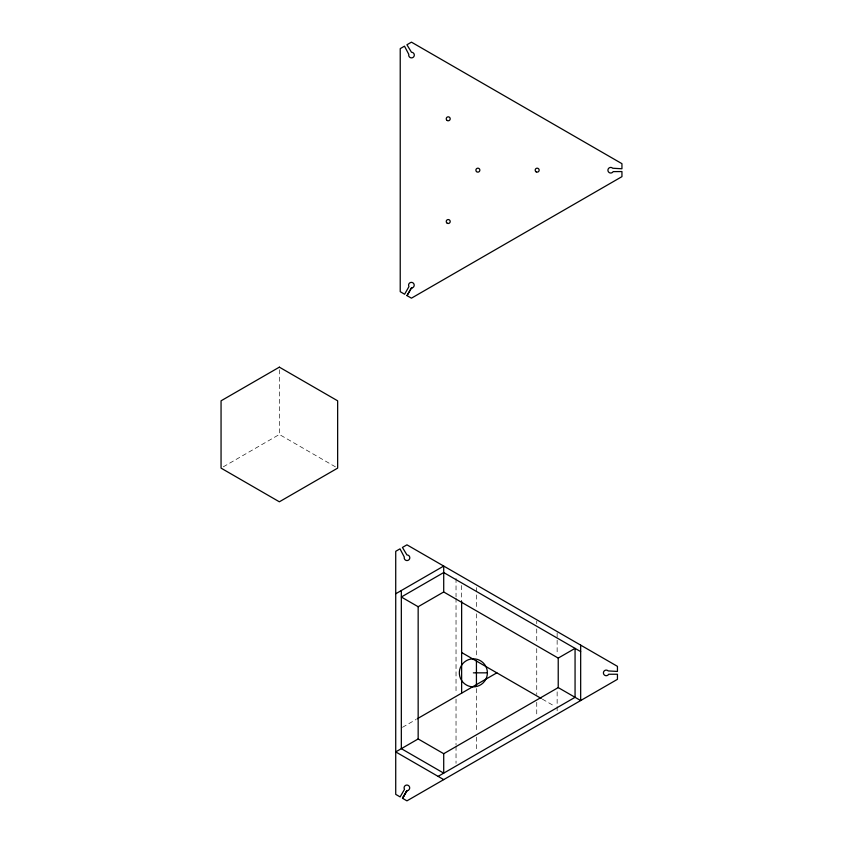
<?xml version="1.0" encoding="UTF-8"?>
<svg xmlns="http://www.w3.org/2000/svg" width="843" height="843" viewBox="0 0 843 843"><rect width="100%" height="100%" fill="white"/><g stroke="black" fill="none" stroke-linecap="round" stroke-linejoin="round"><path stroke-width="0.63" stroke-dasharray="4.21 3.16" d="M223.3 466.832L279.36 434.472L335.409 466.832M402.469 727.319L416.126 719.437M542.344 699.121L553.725 705.686M557.139 632.851L557.139 653.831M557.139 691.85L557.139 712.82M536.738 621.08L536.738 623.694M536.738 628.941L536.738 643.357M536.738 648.594L536.738 694.463M536.738 702.324L536.738 716.74M476.432 587.571L476.432 608.562M476.432 613.809L476.432 657.097M476.432 688.583L476.432 731.872M476.432 737.119L476.432 751.545M461.637 585.516L461.637 601.28M456.031 578.414L456.031 596.781M456.031 598.087L456.031 693.821M456.031 699.068L456.031 744.97M456.031 746.276L456.031 763.326M279.36 369.74L279.36 434.472"/><path stroke-width="1.26" d="M407.021 295.619L411.405 287.99L412.111 287.895A2.803 2.803 0 0 0 414.029 284.228A2.803 2.803 0 0 0 410.204 282.637A2.803 2.803 0 0 0 408.96 286.588L404.619 294.228L400.225 291.689L400.225 48.631L404.492 46.165L408.792 54.352A2.803 2.803 0 0 0 411.015 57.84A2.803 2.803 0 0 0 414.292 55.322A2.803 2.803 0 0 0 411.5 52.266L406.927 44.763L411.447 42.15L621.944 163.679L621.944 168.758L612.703 168.242A2.803 2.803 0 0 0 608.572 168.421A2.803 2.803 0 0 0 609.12 172.52A2.803 2.803 0 0 0 613.156 171.624L621.944 171.561L621.944 176.64L411.447 298.169L407.021 295.619L411.405 287.99L412.111 287.895M406.906 790.66L402.522 798.3L406.948 800.85L617.445 679.321L617.445 674.242L608.678 674.242A2.803 2.803 0 0 1 604.61 675.201A2.803 2.803 0 0 1 604.073 671.102A2.803 2.803 0 0 1 608.203 670.923L617.445 671.439L617.445 666.36L406.948 544.831L402.427 547.444L406.948 554.957A2.803 2.803 0 0 1 409.793 558.003A2.803 2.803 0 0 1 406.516 560.511A2.803 2.803 0 0 1 404.292 557.023L399.993 548.846L395.725 551.311L395.725 794.369L400.119 796.909L404.503 789.322A2.803 2.803 0 0 1 405.704 785.318A2.803 2.803 0 0 1 409.519 786.898A2.803 2.803 0 0 1 407.612 790.576L406.906 790.671L402.522 798.3L406.906 790.671L407.612 790.576M395.725 593.767L443.713 566.064L443.713 591.976L558.224 658.088L558.224 687.593L443.713 753.705L418.16 738.953L418.16 606.728L443.713 591.976M417.264 718.773L496.833 672.84M418.16 738.953L395.725 751.914L443.713 779.617M558.224 658.088L575.063 648.372L575.063 697.309L438.107 776.382M473.366 672.84L487.391 672.84A14.025 14.025 0 0 1 466.358 684.99A14.025 14.025 0 0 1 466.358 660.691A14.025 14.025 0 0 1 487.391 672.84M580.669 651.607L443.713 572.545L401.331 597.013L418.16 606.728M558.224 687.593L580.669 700.554L580.669 645.127M461.637 652.524L541.206 698.457M476.432 661.038L476.432 685.96M461.637 601.28L461.637 693.157M443.713 753.705L443.713 773.136L401.331 748.668L401.331 590.532M279.36 367.158L221.056 400.815L221.056 468.128L279.36 501.796L337.653 468.128L337.653 400.815L279.36 367.158M536.18 171.877A1.981 1.981 0 0 0 539.151 170.16A1.981 1.981 0 0 0 536.18 168.442A1.981 1.981 0 0 0 536.18 171.877M476.474 171.561A1.981 1.981 0 0 0 479.783 170.676A1.981 1.981 0 0 0 477.359 168.242A1.981 1.981 0 0 0 476.474 171.561M447.233 120.517A1.981 1.981 0 0 0 450.204 118.8A1.981 1.981 0 0 0 447.233 117.082A1.981 1.981 0 0 0 447.233 120.517M447.233 223.237A1.981 1.981 0 0 0 450.204 221.519A1.981 1.981 0 0 0 447.233 219.802A1.981 1.981 0 0 0 447.233 223.237"/></g></svg>
